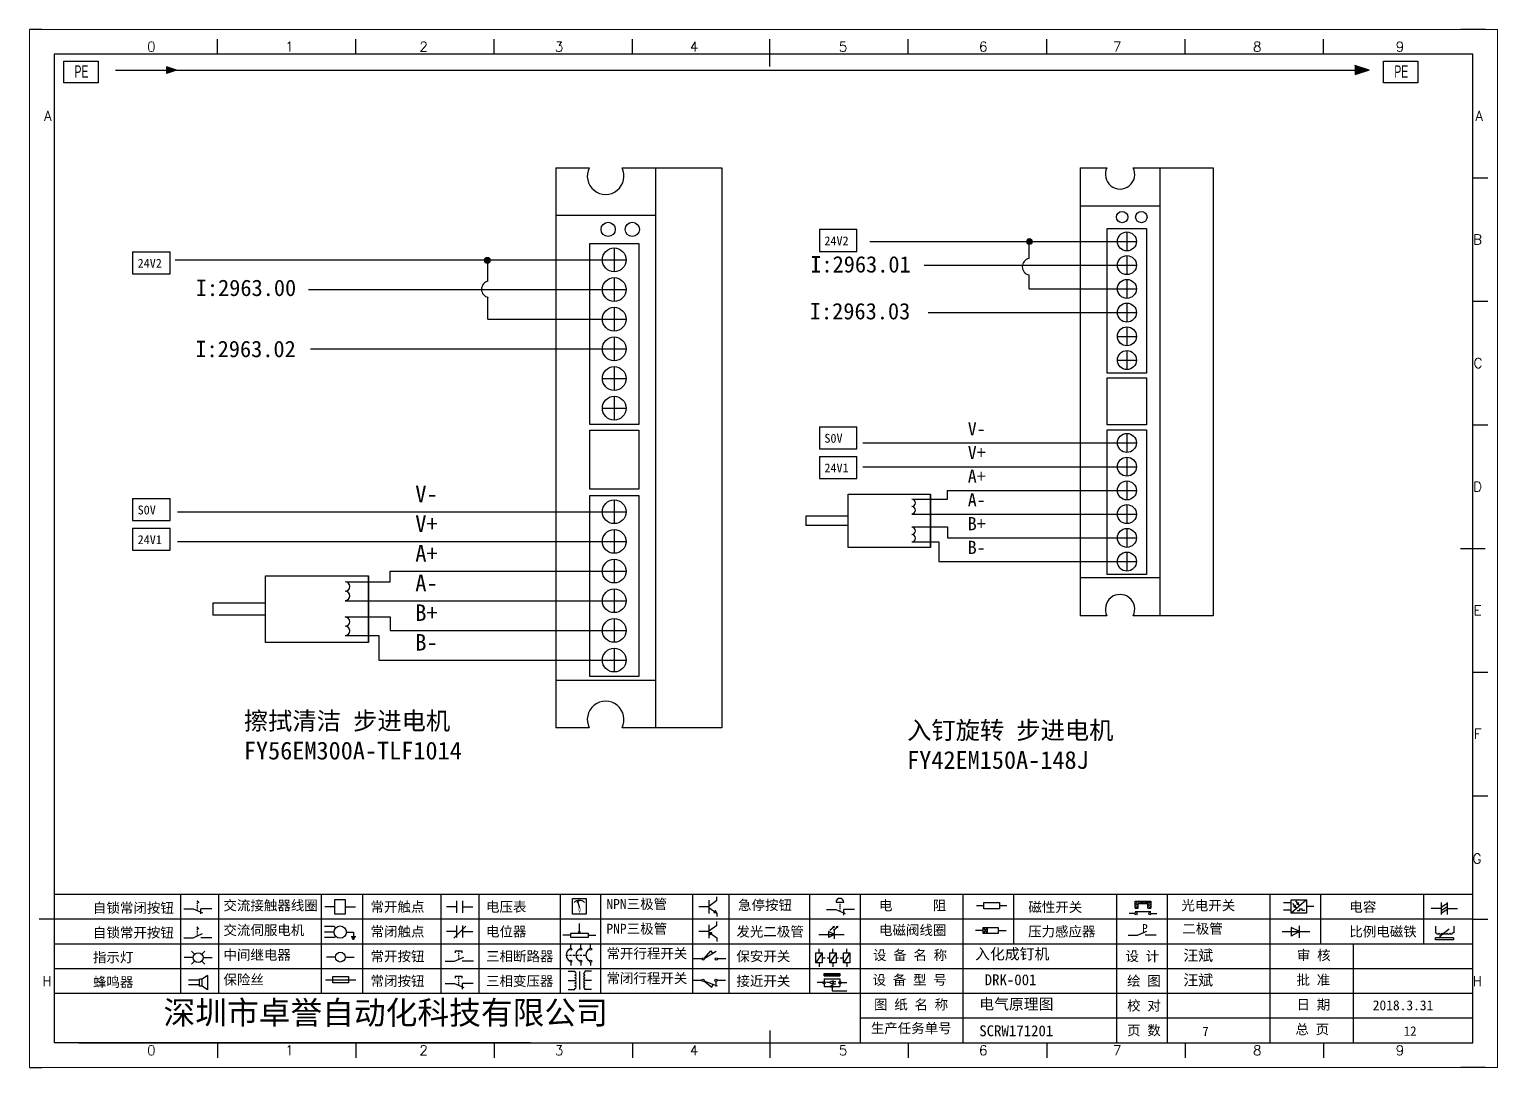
# Model space of a CAD drawing. Header units: millimetres. Extents: x 175 to 4940, y -2082 to 1907.
# Drawn here: x 931 to 1228, y 397.3 to 607.3 of the extents above; entities that cross this region are included whole.
import ezdxf
from ezdxf.enums import TextEntityAlignment as Align

# ---------------------------------------------------------------- set-up
doc = ezdxf.new("R2010")
doc.units = ezdxf.units.MM
doc.layers.add('AE_BOR', color=1, linetype='Continuous')
doc.layers.add('MISC', color=2, linetype='Continuous')
doc.styles.get("Standard").update_dxf_attribs({"font": ''})
doc.styles.add('WD', font='romans.shx', dxfattribs={"width": 0.8, "bigfont": 'gbcbig.shx'})
doc.styles.add('样式 0', font='')
doc.styles.add('样式 8', font='arial.ttf', dxfattribs={"width": 0.6, "height": 2.5})
doc.styles.add('汉字', font='')
doc.styles.get('Standard').set_extended_font_data('SimSun')
doc.styles.get('样式 0').set_extended_font_data('KaiTi_GB2312')
doc.styles.get('汉字').set_extended_font_data('新宋体')

# ---------------------------------------------------------------- blocks, each defined once
blk = doc.blocks.new('磁性开关')
at = {"linetype": 'ByBlock'}
h = blk.add_hatch(dxfattribs=at)
h.set_pattern_fill('ANSI31', color=256, scale=0.1, style=0)
h.paths.add_polyline_path([(-1910.88, -776.69), (-1910.88, -775.29), (-1907.69, -775.29), (-1907.69, -776.69), (-1908.31, -776.69), (-1908.31, -775.79), (-1910.25, -775.79), (-1910.25, -776.69)])
for p, q in [((-1910.91, -777.81), (-1912.09, -777.81)), ((-1910.88, -776.69), (-1910.88, -775.29)), ((-1910.88, -775.29), (-1907.69, -775.29)), ((-1910.88, -776.69), (-1910.25, -776.69)), ((-1910.88, -777.39), (-1907.69, -777.39)), ((-1910.25, -776.69), (-1910.25, -775.79)), ((-1910.25, -775.79), (-1908.31, -775.79)), ((-1908.31, -776.69), (-1908.31, -775.79)), ((-1908.31, -776.69), (-1907.69, -776.69)), ((-1907.69, -775.29), (-1907.69, -776.69)), ((-1907.66, -777.81), (-1906.48, -777.81))]:
    blk.add_line(p, q, dxfattribs=at)
for centre in [(-1910.68, -777.81), (-1907.88, -777.81)]:
    blk.add_circle(centre, 0.225, dxfattribs=at)
blk = doc.blocks.new('*U4')
at = {"linetype": 'ByBlock'}
for p, q in [((-1909.23, -780.45), (-1909.23, -780.67)), ((-1909.23, -780.45), (-1908.92, -780.84)), ((-1909.23, -780.84), (-1909.23, -781.05)), ((-1911.92, -782.07), (-1910.06, -782.07)), ((-1910.06, -782.07), (-1908.18, -782.88)), ((-1909.23, -781.23), (-1909.23, -781.44)), ((-1909.23, -781.61), (-1909.23, -781.83)), ((-1909.23, -782), (-1909.23, -782.21)), ((-1909.23, -782.38), (-1909.23, -782.43)), ((-1908.52, -783.07), (-1908.52, -782.07)), ((-1906.25, -782.07), (-1908.52, -782.07))]:
    blk.add_line(p, q, dxfattribs=at)
blk = doc.blocks.new('*U6')
at = {"linetype": 'ByBlock'}
for p, q in [((-1911.92, -792.89), (-1910.06, -792.89)), ((-1910.06, -792.89), (-1908.18, -792.08)), ((-1908.88, -791.17), (-1909.23, -790.71)), ((-1909.23, -790.71), (-1909.23, -790.92)), ((-1909.23, -791.09), (-1909.23, -791.31)), ((-1909.23, -791.48), (-1909.23, -791.69)), ((-1909.23, -791.86), (-1909.23, -792.08)), ((-1909.23, -792.25), (-1909.23, -792.47)), ((-1906.25, -792.89), (-1908.52, -792.89))]:
    blk.add_line(p, q, dxfattribs=at)
blk = doc.blocks.new('蜂鸣器')
at = {"linetype": 'ByBlock'}
for p, q in [((-1907.17, -795.53), (-1908.25, -796.26)), ((-1907.17, -795.53), (-1907.17, -798.41)), ((-1908.8, -796.48), (-1911.01, -796.48)), ((-1908.8, -797.46), (-1911.01, -797.46)), ((-1908.25, -796.26), (-1908.8, -796.26)), ((-1908.8, -797.68), (-1908.8, -796.26)), ((-1908.25, -797.68), (-1908.8, -797.68)), ((-1908.25, -797.68), (-1908.25, -796.26)), ((-1907.17, -798.41), (-1908.25, -797.68))]:
    blk.add_line(p, q, dxfattribs=at)
blk = doc.blocks.new('指示灯')
at = {"linetype": 'ByBlock'}
for p, q in [((-1854.25, -776.92), (-1856.06, -776.92)), ((-1854.62, -775.59), (-1853.97, -776.23)), ((-1854.62, -778.25), (-1853.97, -777.61)), ((-1851.9, -775.59), (-1852.54, -776.23)), ((-1851.9, -778.25), (-1852.54, -777.61)), ((-1852.26, -776.92), (-1850.45, -776.92))]:
    blk.add_line(p, q, dxfattribs=at)
blk.add_circle((-1853.26, -776.92), 0.992, dxfattribs=at)
blk = doc.blocks.new('光电开关')
at = {"linetype": 'ByBlock'}
h = blk.add_hatch(dxfattribs=at)
h.set_pattern_fill('ANSI31', color=256, scale=0.01, style=0)
h.set_pattern_definition([(45, (0.172267, 0), (-0.0224506403, 0.0224506403), [])])
h.paths.add_polyline_path([(-1882.44, -776.34), (-1882.5, -775.91), (-1882.68, -776.07)])
h.paths.add_polyline_path([(-1882.86, -776.23), (-1882.44, -776.34), (-1882.68, -776.07)])
h.paths.add_polyline_path([(-1883.05, -776.88), (-1883.11, -776.45), (-1883.29, -776.61)])
h.paths.add_polyline_path([(-1883.47, -776.77), (-1883.05, -776.88), (-1883.29, -776.61)])
for p, q in [((-1884.01, -775.96), (-1885.56, -775.96)), ((-1884.01, -777.39), (-1885.56, -777.39)), ((-1880.91, -775.3), (-1884.01, -778.05)), ((-1883.75, -776.09), (-1883.05, -776.88)), ((-1883.11, -776.45), (-1883.47, -776.77)), ((-1883.05, -776.88), (-1883.47, -776.77)), ((-1883.14, -775.55), (-1882.44, -776.34)), ((-1883.05, -776.88), (-1883.11, -776.45)), ((-1882.5, -775.91), (-1882.86, -776.23)), ((-1882.44, -776.34), (-1882.86, -776.23)), ((-1882.78, -777.47), (-1882.23, -777.47)), ((-1882.44, -776.34), (-1882.5, -775.91)), ((-1882.23, -777.47), (-1882.23, -777.14)), ((-1882.23, -777.14), (-1881.78, -777.14)), ((-1881.78, -777.47), (-1881.78, -777.14)), ((-1881.23, -777.47), (-1881.78, -777.47)), ((-1879.37, -776.67), (-1880.91, -776.67))]:
    blk.add_line(p, q, dxfattribs=at)
blk.add_lwpolyline([(-1884.01, -775.3), (-1880.91, -775.3), (-1880.91, -778.05), (-1884.01, -778.05)], close=True, dxfattribs=at)
blk = doc.blocks.new('交流接触器线圈')
at = {"linetype": 'ByBlock'}
for p, q in [((-1880.82, -781.77), (-1882.87, -781.77)), ((-1878.72, -781.77), (-1876.67, -781.77))]:
    blk.add_line(p, q, dxfattribs=at)
blk.add_lwpolyline([(-1880.82, -780.28), (-1878.72, -780.28), (-1878.72, -783.26), (-1880.82, -783.26)], close=True, dxfattribs=at)
blk = doc.blocks.new('交流伺服电机')
at = {"linetype": 'ByBlock'}
for p, q in [((-1880.97, -785.75), (-1882.94, -785.75)), ((-1880.97, -786.85), (-1882.94, -786.85)), ((-1880.97, -785.75), (-1880.65, -786.03)), ((-1878.49, -786.85), (-1877.07, -786.85)), ((-1877.07, -786.85), (-1877.07, -787.72)), ((-1880.97, -787.94), (-1882.94, -787.94)), ((-1880.97, -787.94), (-1880.65, -787.67)), ((-1877.54, -787.72), (-1876.59, -787.72)), ((-1877.38, -788.01), (-1876.75, -788.01)), ((-1877.23, -788.29), (-1876.9, -788.29))]:
    blk.add_line(p, q, dxfattribs=at)
blk.add_circle((-1879.73, -786.85), 1.24, dxfattribs=at)
blk = doc.blocks.new('中间继电器')
at = {"linetype": 'ByBlock'}
for p, q in [((-1880.72, -791.92), (-1882.54, -791.92)), ((-1878.74, -791.92), (-1876.92, -791.92))]:
    blk.add_line(p, q, dxfattribs=at)
blk.add_circle((-1879.73, -791.92), 0.992, dxfattribs=at)
blk = doc.blocks.new('保险丝')
at = {"linetype": 'ByBlock'}
blk.add_line((-1882.72, -796.49), (-1876.55, -796.49), dxfattribs=at)
blk.add_lwpolyline([(-1881.2, -795.86), (-1878.06, -795.86), (-1878.06, -797.12), (-1881.2, -797.12)], close=True, dxfattribs=at)
blk = doc.blocks.new('常开按钮')
at = {"linetype": 'ByBlock'}
for p, q in [((-1910.06, -787.73), (-1908.18, -786.93)), ((-1909.9, -785.68), (-1908.56, -785.68)), ((-1909.9, -785.68), (-1909.9, -786.07)), ((-1909.23, -785.68), (-1909.23, -785.89)), ((-1909.23, -786.06), (-1909.23, -786.28)), ((-1909.23, -786.45), (-1909.23, -786.67)), ((-1909.23, -786.84), (-1909.23, -787.05)), ((-1908.56, -785.68), (-1908.56, -786.07)), ((-1911.92, -787.73), (-1910.06, -787.73)), ((-1909.23, -787.22), (-1909.23, -787.38)), ((-1906.25, -787.73), (-1908.52, -787.73))]:
    blk.add_line(p, q, dxfattribs=at)
blk = doc.blocks.new('常开触点')
at = {"linetype": 'ByBlock'}
for p, q in [((-1853.82, -782.99), (-1853.82, -780.56)), ((-1852.6, -782.99), (-1852.6, -780.56)), ((-1853.82, -781.77), (-1855.88, -781.77)), ((-1852.6, -781.77), (-1850.55, -781.77))]:
    blk.add_line(p, q, dxfattribs=at)
blk = doc.blocks.new('常闭触点')
at = {"linetype": 'ByBlock'}
for p, q in [((-1853.82, -786.77), (-1855.88, -786.77)), ((-1852.01, -785.66), (-1854.43, -788.1)), ((-1853.82, -787.99), (-1853.82, -785.56)), ((-1852.6, -787.99), (-1852.6, -785.56)), ((-1852.6, -786.77), (-1850.55, -786.77))]:
    blk.add_line(p, q, dxfattribs=at)
blk = doc.blocks.new('常闭按钮')
at = {"linetype": 'ByBlock'}
for p, q in [((-1856.13, -792.28), (-1854.28, -792.28)), ((-1854.28, -792.28), (-1852.4, -793.09)), ((-1854.11, -790.83), (-1852.77, -790.83)), ((-1854.11, -790.83), (-1854.11, -791.22)), ((-1853.44, -790.83), (-1853.44, -791.04)), ((-1853.44, -791.21), (-1853.44, -791.43)), ((-1853.44, -791.6), (-1853.44, -791.82)), ((-1853.44, -791.99), (-1853.44, -792.2)), ((-1853.44, -792.37), (-1853.44, -792.53)), ((-1852.77, -790.83), (-1852.77, -791.22)), ((-1850.47, -792.28), (-1852.73, -792.28)), ((-1852.73, -792.28), (-1852.73, -793.43))]:
    blk.add_line(p, q, dxfattribs=at)
blk = doc.blocks.new('电磁阀线圈')
at = {"linetype": 'ByBlock'}
for p, q in [((-1854.61, -795.92), (-1853.75, -797.16)), ((-1853.75, -795.92), (-1854.61, -797.16)), ((-1853.75, -795.92), (-1853.75, -797.16)), ((-1854.61, -796.54), (-1856.17, -796.54)), ((-1851.53, -796.54), (-1849.97, -796.54))]:
    blk.add_line(p, q, dxfattribs=at)
blk.add_lwpolyline([(-1854.61, -795.92), (-1851.53, -795.92), (-1851.53, -797.16), (-1854.61, -797.16)], close=True, dxfattribs=at)
blk = doc.blocks.new('电压表')
at = {"linetype": 'ByBlock'}
for p, q in [((-1814.84, -780.75), (-1814.91, -781.13)), ((-1814.6, -781.05), (-1814.91, -781.13)), ((-1814.84, -780.75), (-1814.46, -782.26)), ((-1814.84, -780.75), (-1814.6, -781.05))]:
    blk.add_line(p, q, dxfattribs=at)
blk.add_lwpolyline([(-1815.84, -780.34), (-1813.07, -780.34), (-1813.07, -783.49), (-1815.84, -783.49)], close=True, dxfattribs=at)
blk.add_arc((-1814.46, -782.26), 1.56, 46.8313, 133.1687, dxfattribs=at)
at = {"linetype": 'ByBlock', "insert": (-1814.7, -782.39), "char_height": 0.75, "width": 0.6768, "attachment_point": 1}
blk.add_mtext('V', dxfattribs=at)
blk = doc.blocks.new('电位器')
at = {"linetype": 'ByBlock'}
for p, q in [((-1814.45, -787.3), (-1814.62, -786.96)), ((-1814.62, -786.96), (-1814.27, -786.96)), ((-1814.45, -787.3), (-1814.45, -785.39)), ((-1814.45, -787.3), (-1814.27, -786.96)), ((-1816.21, -787.75), (-1817.79, -787.75)), ((-1812.68, -787.75), (-1811.1, -787.75))]:
    blk.add_line(p, q, dxfattribs=at)
blk.add_lwpolyline([(-1816.21, -787.3), (-1812.68, -787.3), (-1812.68, -788.2), (-1816.21, -788.2)], close=True, dxfattribs=at)
blk = doc.blocks.new('三相断路器')
at = {"linetype": 'ByBlock'}
for p, q in [((-1816.17, -790.33), (-1816.17, -789.7)), ((-1814.17, -790.33), (-1814.17, -789.7)), ((-1812.18, -790.33), (-1812.18, -789.7)), ((-1817.14, -791.74), (-1816.72, -791.74)), ((-1816.45, -791.74), (-1816.03, -791.74)), ((-1815.76, -791.74), (-1815.34, -791.74)), ((-1815.07, -791.74), (-1814.65, -791.74)), ((-1814.38, -791.74), (-1813.96, -791.74)), ((-1813.69, -791.74), (-1813.27, -791.74)), ((-1816.17, -793.19), (-1816.17, -793.83)), ((-1814.17, -793.19), (-1814.17, -793.83)), ((-1812.18, -793.19), (-1812.18, -793.83))]:
    blk.add_line(p, q, dxfattribs=at)
for centre in [(-1816.17, -790.55), (-1816.17, -792.98), (-1814.17, -790.55), (-1814.17, -792.98), (-1812.18, -790.55), (-1812.18, -792.98)]:
    blk.add_circle(centre, 0.219, dxfattribs=at)
for centre in [(-1815.81, -791.74), (-1813.82, -791.74), (-1811.83, -791.74)]:
    blk.add_arc(centre, 1.32, 115.5791, 244.4209, dxfattribs=at)
blk = doc.blocks.new('三相变压器')
at = {"linetype": 'ByBlock'}
for p, q in [((-1816.69, -795.03), (-1815.37, -795.03)), ((-1815.37, -795.03), (-1815.37, -795.24)), ((-1814.34, -798.7), (-1814.34, -795.04)), ((-1812, -795.03), (-1813.32, -795.03)), ((-1813.32, -795.03), (-1813.32, -795.24)), ((-1816.69, -796.87), (-1815.37, -796.87)), ((-1816.69, -798.71), (-1815.37, -798.71)), ((-1815.37, -798.71), (-1815.37, -798.5)), ((-1812, -796.87), (-1813.32, -796.87)), ((-1813.32, -798.71), (-1813.32, -798.5)), ((-1812, -798.71), (-1813.32, -798.71))]:
    blk.add_line(p, q, dxfattribs=at)
for centre, start, end in [((-1815.37, -795.51), 270, 90), ((-1815.37, -796.06), 270, 90), ((-1813.32, -795.51), 90, 270), ((-1813.32, -796.06), 90, 270), ((-1815.37, -796.6), 270, 90), ((-1815.37, -797.14), 270, 90), ((-1815.37, -797.68), 270, 90), ((-1815.37, -798.23), 270, 90), ((-1813.32, -796.6), 90, 270), ((-1813.32, -797.14), 90, 270), ((-1813.32, -797.68), 90, 270), ((-1813.32, -798.23), 90, 270)]:
    blk.add_arc(centre, 0.271, start, end, dxfattribs=at)
blk = doc.blocks.new('压力感应器')
at = {"linetype": 'ByBlock'}
for p, q in [((-1817.44, -777.73), (-1815.59, -777.73)), ((-1815.59, -777.73), (-1813.71, -776.93)), ((-1811.78, -777.73), (-1814.05, -777.73))]:
    blk.add_line(p, q, dxfattribs=at)
at = {"linetype": 'ByBlock', "insert": (-1814.65, -775.48), "char_height": 1.68, "width": 1.2242, "attachment_point": 1}
blk.add_mtext('{\\fNSimSun|b0|i0|c134|p49;P}', dxfattribs=at)
blk = doc.blocks.new('二极管')
at = {"linetype": 'ByBlock'}
for p, q in [((-1787.52, -776.77), (-1781.92, -776.77)), ((-1783.97, -776.77), (-1785.69, -775.9)), ((-1785.69, -775.9), (-1785.69, -777.65)), ((-1783.97, -776.77), (-1785.69, -777.65)), ((-1783.97, -777.99), (-1783.97, -775.56))]:
    blk.add_line(p, q, dxfattribs=at)
blk = doc.blocks.new('NPN三极管')
at = {"linetype": 'ByBlock'}
for p, q in [((-1785.73, -780.61), (-1785.73, -783.32)), ((-1785.73, -781.82), (-1784.15, -780.66)), ((-1784.15, -780.66), (-1784.15, -779.98)), ((-1785.73, -781.97), (-1787.81, -781.97)), ((-1785.73, -782.11), (-1784.15, -783.27)), ((-1784.41, -782.73), (-1784.74, -783.18)), ((-1784.15, -783.27), (-1784.74, -783.18)), ((-1784.15, -783.27), (-1784.41, -782.73)), ((-1784.15, -783.27), (-1784.15, -783.96))]:
    blk.add_line(p, q, dxfattribs=at)
blk = doc.blocks.new('PNP三极管')
at = {"linetype": 'ByBlock'}
for p, q in [((-1784.9, -786.74), (-1786.98, -786.74)), ((-1784.9, -785.38), (-1784.9, -788.09)), ((-1784.9, -786.59), (-1783.32, -785.43)), ((-1784.9, -786.88), (-1783.32, -788.04)), ((-1784.9, -786.88), (-1784.31, -786.97)), ((-1784.9, -786.88), (-1784.64, -787.42)), ((-1784.31, -786.97), (-1784.64, -787.42)), ((-1783.32, -785.43), (-1783.32, -784.75)), ((-1783.32, -788.04), (-1783.32, -788.73))]:
    blk.add_line(p, q, dxfattribs=at)
blk = doc.blocks.new('常开行程开关')
at = {"linetype": 'ByBlock'}
for p, q in [((-1786.29, -792.3), (-1788.01, -792.3)), ((-1785.89, -792.17), (-1784.52, -790.62)), ((-1785.89, -792.17), (-1783.43, -790.72)), ((-1784.52, -790.62), (-1784.19, -791.17)), ((-1781.48, -792.3), (-1783.21, -792.3))]:
    blk.add_line(p, q, dxfattribs=at)
for centre in [(-1786.07, -792.3), (-1783.42, -792.3)]:
    blk.add_circle(centre, 0.219, dxfattribs=at)
blk = doc.blocks.new('常闭行程开关')
at = {"linetype": 'ByBlock'}
for p, q in [((-1786.34, -796.62), (-1788.07, -796.62)), ((-1785.93, -796.72), (-1783.25, -797.7)), ((-1785.93, -796.72), (-1784.3, -798)), ((-1784.3, -798), (-1784.08, -797.4)), ((-1783.48, -796.84), (-1783.48, -797.85)), ((-1781.54, -796.62), (-1783.26, -796.62))]:
    blk.add_line(p, q, dxfattribs=at)
for centre in [(-1786.12, -796.62), (-1783.48, -796.62)]:
    blk.add_circle(centre, 0.219, dxfattribs=at)
blk = doc.blocks.new('电容')
at = {"linetype": 'ByBlock'}
for p, q in [((-1756.08, -782.99), (-1756.08, -780.56)), ((-1754.86, -780.79), (-1756.08, -781.55)), ((-1754.86, -782.99), (-1754.86, -780.56)), ((-1756.08, -781.77), (-1758.13, -781.77)), ((-1754.86, -781.44), (-1756.08, -782.2)), ((-1754.86, -781.99), (-1756.08, -782.75)), ((-1754.86, -781.77), (-1752.81, -781.77))]:
    blk.add_line(p, q, dxfattribs=at)
blk = doc.blocks.new('发光二极管')
at = {"linetype": 'ByBlock'}
for p, q in [((-1758.01, -786.77), (-1752.89, -786.77)), ((-1754.84, -786.77), (-1756.04, -786.16)), ((-1756.04, -786.16), (-1756.04, -787.39)), ((-1754.84, -786.77), (-1756.04, -787.39)), ((-1755.78, -785.92), (-1754.89, -785.14)), ((-1754.89, -785.14), (-1755.2, -785.22)), ((-1755.2, -785.22), (-1755.01, -785.43)), ((-1755.08, -785.92), (-1754.18, -785.14)), ((-1754.89, -785.14), (-1755.01, -785.43)), ((-1754.84, -787.63), (-1754.84, -785.92)), ((-1754.18, -785.14), (-1754.49, -785.22)), ((-1754.49, -785.22), (-1754.31, -785.43)), ((-1754.18, -785.14), (-1754.31, -785.43))]:
    blk.add_line(p, q, dxfattribs=at)
blk = doc.blocks.new('比例电磁阀')
at = {"linetype": 'ByBlock'}
for p, q in [((-1757.26, -775.38), (-1757.26, -776.71)), ((-1757.26, -776.71), (-1757.05, -776.71)), ((-1753.6, -777.73), (-1757.25, -777.73)), ((-1757.25, -778.13), (-1757.25, -777.73)), ((-1753.6, -778.13), (-1757.25, -778.13)), ((-1754.5, -775.98), (-1756.35, -777.44)), ((-1756.35, -777.44), (-1756.25, -777.25)), ((-1756.35, -777.44), (-1756.15, -777.38)), ((-1756.15, -777.38), (-1756.25, -777.25)), ((-1753.58, -776.71), (-1753.8, -776.71)), ((-1753.6, -777.73), (-1753.6, -778.13)), ((-1753.58, -775.38), (-1753.58, -776.71))]:
    blk.add_line(p, q, dxfattribs=at)
for centre in [(-1756.78, -776.71), (-1756.24, -776.71), (-1755.7, -776.71), (-1755.15, -776.71), (-1754.61, -776.71), (-1754.07, -776.71)]:
    blk.add_arc(centre, 0.271, 180, 0, dxfattribs=at)
blk = doc.blocks.new('保安开关')
at = {"linetype": 'ByBlock'}
for p, q in [((-1757.96, -790.79), (-1757.96, -789.97)), ((-1755.17, -790.79), (-1755.17, -789.97)), ((-1752.39, -790.79), (-1752.39, -789.97)), ((-1757.33, -790.79), (-1758.6, -792.81)), ((-1757.96, -792.81), (-1757.96, -793.62)), ((-1757.33, -791.8), (-1756.72, -791.8)), ((-1756.35, -791.8), (-1755.89, -791.8)), ((-1754.54, -790.79), (-1755.81, -792.81)), ((-1755.17, -792.81), (-1755.17, -793.62)), ((-1754.52, -791.8), (-1754.06, -791.8)), ((-1753.69, -791.8), (-1753.08, -791.8)), ((-1751.75, -790.79), (-1753.02, -792.81)), ((-1752.39, -792.81), (-1752.39, -793.62))]:
    blk.add_line(p, q, dxfattribs=at)
for points in [[(-1758.6, -790.79), (-1757.33, -790.79), (-1757.33, -792.81), (-1758.6, -792.81)], [(-1755.81, -790.79), (-1754.54, -790.79), (-1754.54, -792.81), (-1755.81, -792.81)], [(-1753.02, -790.79), (-1751.75, -790.79), (-1751.75, -792.81), (-1753.02, -792.81)]]:
    blk.add_lwpolyline(points, close=True, dxfattribs=at)
blk = doc.blocks.new('接近开关')
at = {"linetype": 'ByBlock'}
h = blk.add_hatch(dxfattribs=at)
h.set_pattern_fill('ANSI31', color=256, scale=0.01, style=0)
h.set_pattern_definition([(45, (-89.131516, -30.795668), (-0.0224506403, 0.0224506403), [])])
h.paths.add_polyline_path([(-1516.96, -1123.35), (-1516.96, -1122.85), (-1513.76, -1122.85), (-1513.76, -1123.35)])
for p, q in [((-1517.18, -1124.71), (-1518.36, -1124.71)), ((-1516.96, -1123.35), (-1516.96, -1122.85)), ((-1516.96, -1122.85), (-1513.76, -1122.85)), ((-1516.96, -1123.35), (-1513.76, -1123.35)), ((-1516.96, -1123.95), (-1513.76, -1123.95)), ((-1516.96, -1123.95), (-1516.96, -1125.47)), ((-1516.96, -1125.47), (-1513.76, -1125.47)), ((-1515.91, -1124.71), (-1516.45, -1124.71)), ((-1515.11, -1124.31), (-1515.91, -1124.71)), ((-1515.11, -1125.11), (-1515.91, -1124.71)), ((-1515.33, -1124.53), (-1515.17, -1124.53)), ((-1515.33, -1124.88), (-1515.17, -1124.88)), ((-1515.25, -1124.45), (-1515.25, -1124.61)), ((-1515.11, -1124.31), (-1515.11, -1125.11)), ((-1515.11, -1124.48), (-1514.58, -1124.48)), ((-1515.11, -1124.94), (-1514.58, -1124.94)), ((-1513.76, -1122.85), (-1513.76, -1123.35)), ((-1513.76, -1123.95), (-1513.76, -1125.47)), ((-1513.54, -1124.71), (-1512.36, -1124.71)), ((-1515.36, -1125.69), (-1515.36, -1126.36)), ((-1515.36, -1126.36), (-1512.36, -1126.36))]:
    blk.add_line(p, q, dxfattribs=at)
for centre in [(-1516.96, -1124.71), (-1515.36, -1125.47), (-1513.76, -1124.71)]:
    blk.add_circle(centre, 0.225, dxfattribs=at)
blk = doc.blocks.new('电阻')
at = {"linetype": 'ByBlock'}
for p, q in [((-3.09, 0), (-1.57, 0)), ((1.57, 0), (3.09, 0))]:
    blk.add_line(p, q, dxfattribs=at)
blk.add_lwpolyline([(-1.57, 0.63), (1.57, 0.63), (1.57, -0.63), (-1.57, -0.63)], close=True, dxfattribs=at)
blk = doc.blocks.new('急停按钮')
at = {"linetype": 'ByBlock'}
for p, q in [((-1.86, 0), (0, 0)), ((0, 0), (1.88, -0.81)), ((0.06, 1.45), (1.61, 1.45)), ((0.83, 1.45), (0.83, 1.24)), ((0.83, 1.07), (0.83, 0.85)), ((0.83, 0.68), (0.83, 0.47)), ((0.83, 0.29), (0.83, 0.08)), ((3.81, 0), (1.54, 0)), ((1.54, 0), (1.54, -1.15)), ((0.83, -0.09), (0.83, -0.24))]:
    blk.add_line(p, q, dxfattribs=at)
blk.add_arc((0.83, 1.45), 0.774, 0, 180)

msp = doc.modelspace()

# ---------------------------------------------------------------- hatches: boundary and pattern name
at = {"lineweight": -2}
for points in [[(1132.692, 564.383, 1), (1133.892, 564.383, 1)], [(1023.048, 560.596, 1), (1024.248, 560.596, 1)]]:
    msp.add_hatch(color=256, dxfattribs=at).paths.add_polyline_path(points)
at = {"layer": 'MISC'}
for points in [[(1202.024, 599.058), (1199.106, 599.993), (1199.106, 598.123)], [(960.789, 599.056), (958.746, 599.711), (958.746, 598.402)]]:
    msp.add_hatch(color=256, dxfattribs=at).paths.add_polyline_path(points)

# ---------------------------------------------------------------- linework, layer by layer
for p, q in [((1223.001, 602.306), (936.001, 602.306)), ((936.001, 602.306), (936.001, 402.306)), ((1223.001, 402.306), (1223.001, 602.306)), ((1037.501, 579.317), (1044.249, 579.317)), ((1037.501, 579.317), (1037.501, 466.037)), ((1050.882, 579.317), (1071.101, 579.317)), ((1057.661, 579.317), (1057.661, 466.037)), ((1071.101, 579.317), (1071.101, 466.037)), ((1143.567, 579.322), (1148.965, 579.322)), ((1143.567, 579.322), (1143.567, 488.698)), ((1154.271, 579.322), (1170.447, 579.322)), ((1159.695, 579.322), (1159.695, 488.698)), ((1170.447, 579.322), (1170.447, 488.698)), ((1143.567, 571.642), (1159.695, 571.642)), ((1037.501, 569.717), (1057.661, 569.717)), ((1133.207, 560.942), (1133.207, 564.417)), ((1023.733, 556.37), (1023.733, 560.686)), ((1133.207, 554.817), (1133.207, 557.652)), ((1023.733, 548.686), (1023.733, 553.12)), ((1116.735, 512.31), (1116.735, 514.055)), ((1109.729, 512.31), (1116.735, 512.31)), ((1113.255, 502.49), (1113.255, 513.28)), ((1096.599, 508.845), (1088.063, 508.845)), ((1088.063, 508.845), (1088.063, 506.925)), ((1096.599, 506.925), (1088.063, 506.925)), ((1109.529, 506.661), (1116.735, 506.661)), ((1116.735, 506.661), (1116.735, 504.455)), ((1109.472, 503.634), (1114.934, 503.634)), ((1114.934, 503.634), (1114.934, 499.655)), ((999.612, 483.278), (999.612, 496.765)), ((1003.961, 495.552), (1003.961, 497.734)), ((1159.695, 496.378), (1143.567, 496.378)), ((995.204, 495.552), (1003.961, 495.552)), ((978.791, 491.221), (968.121, 491.221)), ((968.121, 491.221), (968.121, 488.821)), ((978.791, 488.821), (968.121, 488.821)), ((994.954, 488.491), (1003.961, 488.491)), ((1003.961, 488.491), (1003.961, 485.734)), ((1148.965, 488.698), (1143.567, 488.698)), ((1170.447, 488.698), (1154.271, 488.698)), ((994.883, 484.707), (1001.709, 484.707)), ((1001.709, 484.707), (1001.709, 479.734)), ((1057.661, 475.637), (1037.501, 475.637)), ((1044.249, 466.037), (1037.501, 466.037)), ((1071.101, 466.037), (1050.882, 466.037)), ((941.031, 402.306), (1220.531, 402.306)), ((1061.798, 402.306), (1121.748, 402.306)), ((1121.748, 402.306), (1190.533, 402.306))]:
    msp.add_line(p, q)
at = {"color": 1, "ltscale": 2}
for p, q in [((1090.794, 566.879), (1090.794, 562.383)), ((1098.37, 562.383), (1098.37, 566.879)), ((951.876, 562.338), (951.876, 557.842)), ((959.452, 557.842), (959.452, 562.338)), ((1090.794, 562.383), (1098.37, 562.383)), ((951.876, 557.842), (959.452, 557.842)), ((1090.794, 526.945), (1090.794, 522.449)), ((1098.37, 522.449), (1098.37, 526.945)), ((1090.794, 522.449), (1098.37, 522.449)), ((1090.794, 520.939), (1090.794, 516.443)), ((1098.37, 516.443), (1098.37, 520.939)), ((1090.794, 516.443), (1098.37, 516.443)), ((951.876, 512.441), (951.876, 507.945)), ((959.452, 507.945), (959.452, 512.441)), ((951.876, 507.945), (959.452, 507.945)), ((951.876, 506.435), (951.876, 501.939)), ((959.452, 501.939), (959.452, 506.435)), ((951.876, 501.939), (959.452, 501.939))]:
    msp.add_line(p, q, dxfattribs=at)
at = {"color": 1}
for p, q in [((1090.794, 566.879), (1098.37, 566.879)), ((951.876, 562.338), (959.452, 562.338)), ((1090.794, 526.945), (1098.37, 526.945)), ((1090.794, 520.939), (1098.37, 520.939)), ((951.876, 512.441), (959.452, 512.441)), ((951.876, 506.435), (959.452, 506.435))]:
    msp.add_line(p, q, dxfattribs=at)
at = {"color": 0, "lineweight": -2}
for p, q in [((1101.003, 564.417), (1154.934, 564.417)), ((1153.014, 566.337), (1153.014, 562.497)), ((1049.31, 563.086), (1049.31, 558.286)), ((1153.014, 561.537), (1153.014, 557.697)), ((960.508, 560.686), (1051.71, 560.686)), ((1112.021, 559.617), (1154.934, 559.617)), ((1151.094, 559.617), (1154.934, 559.617)), ((1049.31, 557.086), (1049.31, 552.286)), ((1153.014, 556.737), (1153.014, 552.897)), ((987.493, 554.686), (1051.71, 554.686)), ((1046.91, 554.686), (1051.71, 554.686)), ((1133.207, 554.817), (1154.934, 554.817)), ((1151.094, 554.817), (1154.934, 554.817)), ((1049.31, 551.086), (1049.31, 546.286)), ((1112.816, 550.017), (1154.934, 550.017)), ((1151.094, 550.017), (1154.934, 550.017)), ((1153.014, 551.937), (1153.014, 548.097)), ((1023.733, 548.686), (1051.71, 548.686)), ((1046.91, 548.686), (1051.71, 548.686)), ((1153.014, 547.137), (1153.014, 543.297)), ((1049.31, 545.086), (1049.31, 540.286)), ((1151.094, 545.217), (1154.934, 545.217)), ((987.854, 542.686), (1051.71, 542.686)), ((1046.91, 542.686), (1051.71, 542.686)), ((1153.014, 542.337), (1153.014, 538.497)), ((1049.31, 539.086), (1049.31, 534.286)), ((1151.094, 540.417), (1154.934, 540.417)), ((1046.91, 536.686), (1051.71, 536.686)), ((1049.31, 533.086), (1049.31, 528.286)), ((1046.91, 530.686), (1051.71, 530.686)), ((1099.576, 523.655), (1154.934, 523.655)), ((1151.094, 523.654), (1154.934, 523.654)), ((1153.014, 525.574), (1153.014, 521.734)), ((1153.014, 520.774), (1153.014, 516.934)), ((1099.576, 518.855), (1154.934, 518.855)), ((1151.094, 518.854), (1154.934, 518.854)), ((1116.735, 514.055), (1154.934, 514.055)), ((1151.094, 514.054), (1154.934, 514.054)), ((1153.014, 515.974), (1153.014, 512.134)), ((1049.31, 512.133), (1049.31, 507.333)), ((1153.014, 511.174), (1153.014, 507.334)), ((960.946, 509.734), (1051.71, 509.734)), ((1046.91, 509.733), (1051.71, 509.733)), ((1109.471, 509.255), (1154.934, 509.255)), ((1151.094, 509.254), (1154.934, 509.254)), ((1049.31, 506.133), (1049.31, 501.333)), ((1153.014, 506.374), (1153.014, 502.534)), ((960.946, 503.712), (1051.71, 503.734)), ((1046.91, 503.733), (1051.71, 503.733)), ((1116.735, 504.455), (1154.934, 504.455)), ((1151.094, 504.454), (1154.934, 504.454)), ((1049.31, 500.133), (1049.31, 495.333)), ((1114.934, 499.655), (1154.934, 499.655)), ((1151.094, 499.654), (1154.934, 499.654)), ((1153.014, 501.574), (1153.014, 497.734)), ((1003.961, 497.734), (1051.71, 497.734)), ((1046.91, 497.733), (1051.71, 497.733)), ((1049.31, 494.133), (1049.31, 489.333)), ((994.881, 491.734), (1051.71, 491.734)), ((1046.91, 491.733), (1051.71, 491.733)), ((1049.31, 488.133), (1049.31, 483.333)), ((1003.961, 485.734), (1051.71, 485.734)), ((1046.91, 485.733), (1051.71, 485.733)), ((1049.31, 482.133), (1049.31, 477.333)), ((1001.709, 479.734), (1051.71, 479.734)), ((1046.91, 479.733), (1051.71, 479.733)), ((961.58, 432.306), (961.58, 412.306)), ((969.257, 432.306), (969.257, 412.306)), ((990.047, 432.306), (990.047, 412.306)), ((998.4, 432.306), (998.4, 412.306)), ((1014.255, 432.306), (1014.255, 412.306)), ((1021.904, 432.306), (1021.904, 412.306)), ((1038.396, 432.306), (1038.396, 412.306)), ((1046.498, 432.306), (1046.498, 412.306)), ((1065.117, 432.306), (1065.117, 412.306)), ((1072.476, 432.306), (1072.476, 412.306)), ((1088.787, 432.306), (1088.787, 412.306)), ((1099.024, 432.306), (1099.024, 402.391)), ((1119.835, 432.306), (1119.835, 422.306)), ((1130.073, 432.306), (1130.073, 422.306)), ((1150.883, 432.306), (1150.883, 422.306)), ((1161.121, 432.306), (1161.121, 422.306)), ((1181.931, 432.306), (1181.931, 422.306)), ((1192.169, 432.306), (1192.169, 422.306)), ((1212.979, 432.306), (1212.979, 422.306)), ((1119.835, 422.306), (1119.835, 402.391)), ((1150.883, 422.306), (1150.883, 402.306)), ((1161.121, 422.306), (1161.121, 402.306)), ((1181.931, 422.306), (1181.931, 402.306)), ((1198.784, 422.306), (1198.784, 402.306))]:
    msp.add_line(p, q, dxfattribs=at)
at = {"linetype": 'ByBlock'}
for p, q in [((1223.001, 432.306), (936.001, 432.306)), ((1223.001, 427.306), (936.001, 427.306)), ((1223.001, 422.306), (936.001, 422.306)), ((1223.001, 417.306), (936.001, 417.306)), ((1223.001, 412.306), (936.001, 412.306)), ((1223.001, 407.306), (1099.024, 407.306))]:
    msp.add_line(p, q, dxfattribs=at)
at = {"color": 0, "ltscale": 2}
for p, q in [((1223.001, 402.306), (1223.001, 423.752)), ((1032.336, 402.306), (936.001, 402.306)), ((1190.533, 402.306), (1220.531, 402.306)), ((1190.533, 402.306), (1223.001, 402.306))]:
    msp.add_line(p, q, dxfattribs=at)
at = {"lineweight": 9, "ltscale": 0.1}
for p, q in [((1032.336, 402.306), (1061.798, 402.306)), ((1060.44, 402.306), (1060.44, 402.306)), ((1060.44, 402.306), (1060.44, 402.306)), ((1060.44, 402.306), (1060.44, 402.306)), ((1060.44, 402.306), (1060.44, 402.306))]:
    msp.add_line(p, q, dxfattribs=at)
at = {"color": 1, "lineweight": -3}
for points in [[(937.941, 600.873), (944.882, 600.873), (944.882, 596.521), (937.941, 596.521)], [(1204.911, 600.873), (1211.852, 600.873), (1211.852, 596.521), (1204.911, 596.521)]]:
    msp.add_lwpolyline(points, close=True, dxfattribs=at)
for points in [[(1149.036, 567.046), (1157.002, 567.046), (1157.002, 537.783), (1149.036, 537.783)], [(1044.337, 563.973), (1054.295, 563.973), (1054.295, 527.393), (1044.337, 527.393)], [(1149.038, 536.841), (1156.968, 536.841), (1156.968, 527.337), (1149.038, 527.337)], [(1044.34, 526.215), (1054.253, 526.215), (1054.253, 514.336), (1044.34, 514.336)], [(1149.036, 526.284), (1157.002, 526.284), (1157.002, 497.02), (1149.036, 497.02)], [(1044.337, 513.019), (1054.295, 513.019), (1054.295, 476.44), (1044.337, 476.44)], [(1096.599, 513.28), (1113.255, 513.28), (1113.255, 502.49), (1096.599, 502.49)], [(978.791, 496.765), (999.612, 496.765), (999.612, 483.278), (978.791, 483.278)]]:
    msp.add_lwpolyline(points, close=True)
for centre, radius in [((1152.032, 569.345), 1.152), ((1155.929, 569.345), 1.152), ((1048.083, 566.846), 1.44), ((1052.954, 566.846), 1.44)]:
    msp.add_circle(centre, radius)
at = {"lineweight": 0}
for centre in [(1133.292, 564.383), (1023.648, 560.596)]:
    msp.add_circle(centre, 0.6, dxfattribs=at)
at = {"color": 0, "lineweight": -2}
for centre, radius in [((1153.014, 564.417), 1.92), ((1049.31, 560.686), 2.4), ((1153.014, 559.617), 1.92), ((1049.31, 554.686), 2.4), ((1153.014, 554.817), 1.92), ((1049.31, 548.686), 2.4), ((1153.014, 550.017), 1.92), ((1153.014, 545.217), 1.92), ((1049.31, 542.686), 2.4), ((1153.014, 540.417), 1.92), ((1049.31, 536.686), 2.4), ((1049.31, 530.686), 2.4), ((1153.014, 523.654), 1.92), ((1153.014, 518.854), 1.92), ((1153.014, 514.054), 1.92), ((1049.31, 509.733), 2.4), ((1153.014, 509.254), 1.92), ((1049.31, 503.733), 2.4), ((1153.014, 504.454), 1.92), ((1049.31, 497.733), 2.4), ((1153.014, 499.654), 1.92), ((1049.31, 491.733), 2.4), ((1049.31, 485.733), 2.4), ((1049.31, 479.733), 2.4)]:
    msp.add_circle(centre, radius, dxfattribs=at)
for centre, radius, start, end in [((1047.565, 577.646), 3.713, 153.26849, 26.73151), ((1151.618, 577.986), 2.971, 153.26849, 26.73151), ((1109.472, 511.554), 0.749, 270, 90), ((1109.472, 510.055), 0.749, 270, 90), ((1109.472, 505.882), 0.749, 270, 90), ((1109.472, 504.383), 0.749, 270, 90), ((994.883, 494.606), 0.937, 270, 90), ((994.883, 492.733), 0.937, 270, 90), ((1151.618, 490.034), 2.971, 333.26849, 206.73151), ((994.883, 487.517), 0.937, 270, 90), ((994.883, 485.644), 0.937, 270, 90), ((1047.565, 467.707), 3.713, 333.26849, 206.73151)]:
    msp.add_arc(centre, radius, start, end)
at = {"color": 0, "ltscale": 2}
for centre in [(1133.513, 559.297), (1024.131, 554.745)]:
    msp.add_arc(centre, 1.673, 100.34628, 259.65372, dxfattribs=at)
at = {"layer": 'AE_BOR', "lineweight": 30}
for p, q in [((933.531, 607.306), (930.998, 607.306)), ((1225.531, 607.306), (1220.531, 607.306)), ((930.998, 397.306), (933.531, 397.306)), ((1225.531, 397.306), (1220.531, 397.306))]:
    msp.add_line(p, q, dxfattribs=at)
at = {"layer": 'AE_BOR', "color": 1, "lineweight": 15}
for p, q in [((930.998, 607.306), (1227.998, 607.306)), ((930.998, 397.306), (930.998, 607.306)), ((1227.998, 607.306), (1227.998, 397.306)), ((1227.998, 397.306), (930.998, 397.306))]:
    msp.add_line(p, q, dxfattribs=at)
at = {"layer": 'AE_BOR'}
for p, q in [((969.031, 602.306), (969.031, 605.306)), ((997.031, 602.306), (997.031, 605.306)), ((1025.031, 602.306), (1025.031, 605.306)), ((1053.031, 602.306), (1053.031, 605.306)), ((1080.781, 602.306), (1080.781, 605.306)), ((1108.781, 602.306), (1108.781, 605.306)), ((1136.781, 602.306), (1136.781, 605.306)), ((1164.781, 602.306), (1164.781, 605.306)), ((1192.781, 602.306), (1192.781, 605.306)), ((1223.001, 577.306), (1226.001, 577.306)), ((1223.001, 552.306), (1226.001, 552.306)), ((1223.001, 527.306), (1226.001, 527.306)), ((1223.001, 477.306), (1226.001, 477.306)), ((1223.001, 452.306), (1226.001, 452.306)), ((936.001, 427.306), (933.001, 427.306)), ((1223.001, 427.306), (1226.001, 427.306)), ((969.031, 402.306), (969.031, 399.306)), ((997.031, 402.306), (997.031, 399.306)), ((1025.031, 402.306), (1025.031, 399.306)), ((1053.031, 402.306), (1053.031, 399.306)), ((1080.781, 402.306), (1080.781, 399.306)), ((1108.781, 402.306), (1108.781, 399.306)), ((1136.781, 402.306), (1136.781, 399.306)), ((1164.781, 402.306), (1164.781, 399.306)), ((1192.781, 402.306), (1192.781, 399.306))]:
    msp.add_line(p, q, dxfattribs=at)
at = {"layer": 'AE_BOR', "color": 2, "lineweight": 30}
for p, q in [((1080.781, 599.806), (1080.781, 604.806)), ((1220.501, 502.306), (1225.501, 502.306)), ((1080.781, 404.806), (1080.781, 399.806)), ((1080.781, 402.306), (1080.781, 399.806))]:
    msp.add_line(p, q, dxfattribs=at)
at = {"layer": 'MISC'}
for p, q in [((1202.024, 599.058), (1199.106, 599.993)), ((948.413, 599.058), (1199.106, 599.058)), ((960.789, 599.056), (958.746, 599.711)), ((958.746, 599.711), (958.746, 598.402)), ((960.789, 599.056), (958.746, 598.402)), ((1202.024, 599.058), (1199.106, 598.123))]:
    msp.add_line(p, q, dxfattribs=at)

# ---------------------------------------------------------------- block references
at = {"linetype": 'ByBlock'}
for name, p in [('*U4', (2874.189, 1211.483)), ('交流接触器线圈', (2873.614, 1211.575)), ('常开触点', (2871.268, 1211.603)), ('电压表', (2856.707, 1211.822)), ('NPN三极管', (2854.195, 1211.809)), ('磁性开关', (3065.527, 1206.266)), ('光电开关', (3070.222, 1206.575)), ('电容', (2972.689, 1211.287)), ('*U6', (2874.189, 1216.483)), ('交流伺服电机', (2873.614, 1211.575)), ('常闭触点', (2871.268, 1211.603)), ('电位器', (2856.707, 1211.822)), ('PNP三极管', (2853.369, 1211.58)), ('发光二极管', (2848.713, 1210.998)), ('电磁阀线圈', (2978.523, 1221.603)), ('压力感应器', (2970.721, 1201.822)), ('二极管', (2971.91, 1201.58)), ('比例电磁阀', (2972.689, 1201.287)), ('三相断路器', (2856.707, 1211.822)), ('指示灯', (2818.404, 1196.483)), ('中间继电器', (2873.614, 1211.575)), ('常开按钮', (2927.054, 1206.603)), ('常开行程开关', (2853.369, 1211.58)), ('保安开关', (2848.713, 1211.287)), ('蜂鸣器', (2874.189, 1211.483)), ('三相变压器', (2856.707, 1211.822)), ('接近开关', (2608.714, 1539.204)), ('保险丝', (2873.614, 1211.575)), ('常闭按钮', (2871.268, 1206.603)), ('常闭行程开关', (2853.369, 1211.58))]:
    msp.add_blockref(name, p, dxfattribs=at)
for name, p in [('急停按钮', (1094.113, 429.322)), ('电阻', (1125.654, 430.082))]:
    msp.add_blockref(name, p)

# ---------------------------------------------------------------- texts
at = {"attachment_point": 1}
for s, insert, char_height, width in [('{\\C0;I:2963.01}', (1088.96, 561.444), 3.31776, 43.14146), ('{\\C0;I:2963.00}', (964.657, 556.689), 3.31776, 43.14146), ('{\\C0;I:2963.03}', (1088.874, 551.967), 3.31776, 43.14146), ('{\\C0;I:2963.02}', (964.571, 544.325), 3.31776, 43.14146), ('V-', (1120.819, 527.858), 2.6542, 34.51316), ('V+', (1120.819, 523.058), 2.6542, 34.51316), ('A+', (1120.819, 518.258), 2.6542, 34.51316), ('V-', (1009.066, 514.987), 3.3178, 43.14146), ('A-', (1120.819, 513.458), 2.6542, 34.51316), ('V+', (1009.066, 508.987), 3.3178, 43.14146), ('B+', (1120.819, 508.658), 2.6542, 34.51316), ('A+', (1009.066, 502.987), 3.3178, 43.14146), ('B-', (1120.819, 503.858), 2.6542, 34.51316), ('A-', (1009.066, 496.987), 3.3178, 43.14146), ('B+', (1009.066, 490.987), 3.3178, 43.14146), ('B-', (1009.066, 484.987), 3.3178, 43.14146), ('入化成钉机', (1122.306, 421.404), 2.2, 24.33474), ('汪斌', (1164.431, 421.105), 2.2, 15.31746), ('DRK-001', (1124.239, 416.176), 2.2, 25.88003), ('汪斌', (1164.431, 416.105), 2.2, 15.31746), ('{\\fKaiTi_GB2312|b0|i0|c134|p49;电气原理图}', (1123.144, 411.254), 2.2, 25.88003), ('{\\fKaiTi_GB2312|b0|i0|c134|p49;2018.3.31}', (1202.74, 410.915), 2, 60.2542), ('{\\fKaiTi_GB2312|b0|i0|c134|p49;SCRW171201}', (1123.144, 405.854), 2.2, 25.68687), ('{\\fKaiTi_GB2312|b0|i0|c134|p49;7}', (1168.265, 405.608), 1.92, 10.15907), ('{\\fKaiTi_GB2312|b0|i0|c134|p49;12}', (1208.993, 405.661), 1.92, 11.84593)]:
    msp.add_mtext(s, dxfattribs=dict(at, insert=insert, char_height=char_height, width=width))
at = {"color": 0, "lineweight": -2, "char_height": 3.6, "attachment_point": 1}
for s, insert in [('擦拭清洁 步进电机 FY56EM300A-TLF1014', (974.387, 469.234)), (' 入钉旋转 步进电机\\P FY42EM150A-148J', (1106.096, 467.338))]:
    msp.add_mtext_dynamic_manual_height_columns(s, width=56.65353, gutter_width=23.532, heights=[0], dxfattribs=dict(at, insert=insert))
at = {"char_height": 2, "attachment_point": 1, "style": '汉字'}
for s, insert in [('{\\fKaiTi_GB2312|b0|i0|c134|p49;自锁常闭按钮}', (943.857, 430.621)), ('{\\fKaiTi_GB2312|b0|i0|c134|p49;交流接触器线圈}', (970.251, 431.115)), ('{\\fKaiTi_GB2312|b0|i0|c134|p49;常开触点}', (1000.005, 430.828)), ('{\\fKaiTi_GB2312|b0|i0|c134|p49;电压表}', (1023.364, 430.837)), ('{\\fKaiTi_GB2312|b0|i0|c134|p49;NPN三极管}', (1047.731, 431.398)), ('{\\fKaiTi_GB2312|b0|i0|c134|p49;急停按钮}', (1074.352, 431.186)), ('{\\fKaiTi_GB2312|b0|i0|c134|p49;电      阻}', (1102.859, 431.113)), ('{\\fKaiTi_GB2312|b0|i0|c134|p49;磁性开关}', (1133.07, 430.777)), ('{\\fKaiTi_GB2312|b0|i0|c134|p49;光电开关}', (1164.02, 431.115)), ('{\\fKaiTi_GB2312|b0|i0|c134|p49;电容}', (1197.996, 430.827)), ('{\\fKaiTi_GB2312|b0|i0|c134|p49;自锁常开按钮}', (943.857, 425.621)), ('{\\fKaiTi_GB2312|b0|i0|c134|p49;交流伺服电机}', (970.251, 426.115)), ('{\\fKaiTi_GB2312|b0|i0|c134|p49;常闭触点}', (1000.005, 425.828)), ('{\\fKaiTi_GB2312|b0|i0|c134|p49;电位器}', (1023.364, 425.837)), ('{\\fKaiTi_GB2312|b0|i0|c134|p49;PNP三极管}', (1047.731, 426.398)), ('{\\fKaiTi_GB2312|b0|i0|c134|p49;发光二极管}', (1074.019, 425.827)), ('{\\fKaiTi_GB2312|b0|i0|c134|p49;电磁阀线圈}', (1102.859, 426.113)), ('{\\fKaiTi_GB2312|b0|i0|c134|p49;压力感应器}', (1133.017, 425.837)), ('{\\fKaiTi_GB2312|b0|i0|c134|p49;二极管}', (1164.202, 426.398)), ('{\\fKaiTi_GB2312|b0|i0|c134|p49;比例电磁铁}', (1197.996, 425.827)), ('{\\fKaiTi_GB2312|b0|i0|c134|p49;指示灯}', (943.857, 420.621)), ('{\\fKaiTi_GB2312|b0|i0|c134|p49;中间继电器}', (970.251, 421.115)), ('{\\fKaiTi_GB2312|b0|i0|c134|p49;常开按钮}', (1000.005, 420.828)), ('{\\fKaiTi_GB2312|b0|i0|c134|p49;三相断路器}', (1023.364, 420.837)), ('{\\fKaiTi_GB2312|b0|i0|c134|p49;常开行程开关}', (1047.731, 421.398)), ('{\\fKaiTi_GB2312|b0|i0|c134|p49;保安开关}', (1074.019, 420.827)), ('{\\fKaiTi_GB2312|b0|i0|c134|p0;设 备 名 称}', (1101.652, 421.062)), ('{\\fKaiTi_GB2312|b0|i0|c134|p0;设 计}', (1152.719, 420.846)), ('{\\fKaiTi_GB2312|b0|i0|c134|p0;审 核}', (1187.386, 421.055)), ('{\\fKaiTi_GB2312|b0|i0|c134|p49;蜂鸣器}', (943.857, 415.621)), ('{\\fKaiTi_GB2312|b0|i0|c134|p49;保险丝}', (970.251, 416.115)), ('{\\fKaiTi_GB2312|b0|i0|c134|p49;常闭按钮}', (1000.005, 415.828)), ('{\\fKaiTi_GB2312|b0|i0|c134|p49;三相变压器}', (1023.364, 415.837)), ('{\\fKaiTi_GB2312|b0|i0|c134|p49;常闭行程开关}', (1047.731, 416.398)), ('{\\fKaiTi_GB2312|b0|i0|c134|p49;接近开关}', (1074.019, 415.827)), ('{\\fKaiTi_GB2312|b0|i0|c134|p0;设 备 型 号}', (1101.577, 416.062)), ('{\\fKaiTi_GB2312|b0|i0|c134|p0;绘 图}', (1153.047, 415.846)), ('{\\fKaiTi_GB2312|b0|i0|c134|p0;批 准}', (1187.316, 416.055)), ('{\\fKaiTi_GB2312|b0|i0|c134|p0;图 纸 名 称}', (1101.861, 411.062)), ('{\\fKaiTi_GB2312|b0|i0|c134|p0;校 对}', (1153.047, 410.846)), ('{\\fKaiTi_GB2312|b0|i0|c134|p0;日 期}', (1187.316, 411.055)), ('{\\fKaiTi_GB2312|b0|i0|c134|p0;生产任务单号}', (1101.2, 406.278)), ('{\\fKaiTi_GB2312|b0|i0|c134|p0;页 数}', (1153.047, 405.846)), ('{\\fKaiTi_GB2312|b0|i0|c134|p0;总 页}', (1187.088, 406.055))]:
    msp.add_mtext(s, dxfattribs=dict(at, insert=insert))
at = {"color": 0, "lineweight": -2, "insert": (958.134, 410.777), "char_height": 4.70644, "width": 96.11383, "attachment_point": 1}
msp.add_mtext('深圳市卓誉自动化科技有限公司', dxfattribs=at)
at = {"layer": 'AE_BOR', "style": 'WD'}
for s, p in [('0', (955.668, 602.806)), ('1', (983.593, 602.806)), ('2', (1010.743, 602.806)), ('3', (1038.143, 602.806)), ('4', (1065.443, 602.806)), ('5', (1095.592, 602.806)), ('6', (1123.937, 602.806)), ('7', (1151.035, 602.806)), ('8', (1179.365, 602.806)), ('9', (1208.229, 602.806)), ('0', (955.668, 399.806)), ('1', (983.593, 399.806)), ('2', (1010.743, 399.806)), ('3', (1038.143, 399.806)), ('4', (1065.443, 399.806)), ('5', (1095.592, 399.806)), ('6', (1123.937, 399.806)), ('7', (1151.035, 399.806)), ('8', (1179.365, 399.806)), ('9', (1208.229, 399.806))]:
    msp.add_text(s, height=2, dxfattribs=at).set_placement(p, align=Align.CENTER)
for s, p in [('A', (935.501, 589.806)), ('A', (1225.025, 589.806)), ('B', (1224.834, 564.806)), ('C', (1224.93, 539.806)), ('D', (1224.834, 514.806)), ('E', (1224.739, 489.806)), ('F', (1224.739, 464.806)), ('F', (1224.739, 464.806)), ('G', (1224.739, 439.587)), ('H', (935.501, 414.806)), ('H', (1224.834, 414.806))]:
    msp.add_text(s, height=2, dxfattribs=at).set_placement(p, align=Align.MIDDLE_RIGHT)
at = {"layer": 'MISC', "char_height": 2.5, "width": 4.96666, "attachment_point": 1, "style": '样式 8'}
for insert in [(938.911, 600.027), (1205.881, 600.027)]:
    msp.add_mtext('\\pi1.2228;PE', dxfattribs=dict(at, insert=insert))
at = {"layer": 'MISC', "color": 0, "char_height": 1.8, "width": 6.02019, "attachment_point": 1, "style": '样式 0'}
for s, insert in [('24V2', (1091.815, 565.435)), ('24V2', (952.897, 560.894)), ('S0V', (1091.815, 525.502)), ('24V1', (1091.815, 519.496)), ('S0V', (952.897, 510.998)), ('24V1', (952.897, 504.992))]:
    msp.add_mtext(s, dxfattribs=dict(at, insert=insert))

doc.saveas('drawing.dxf')
